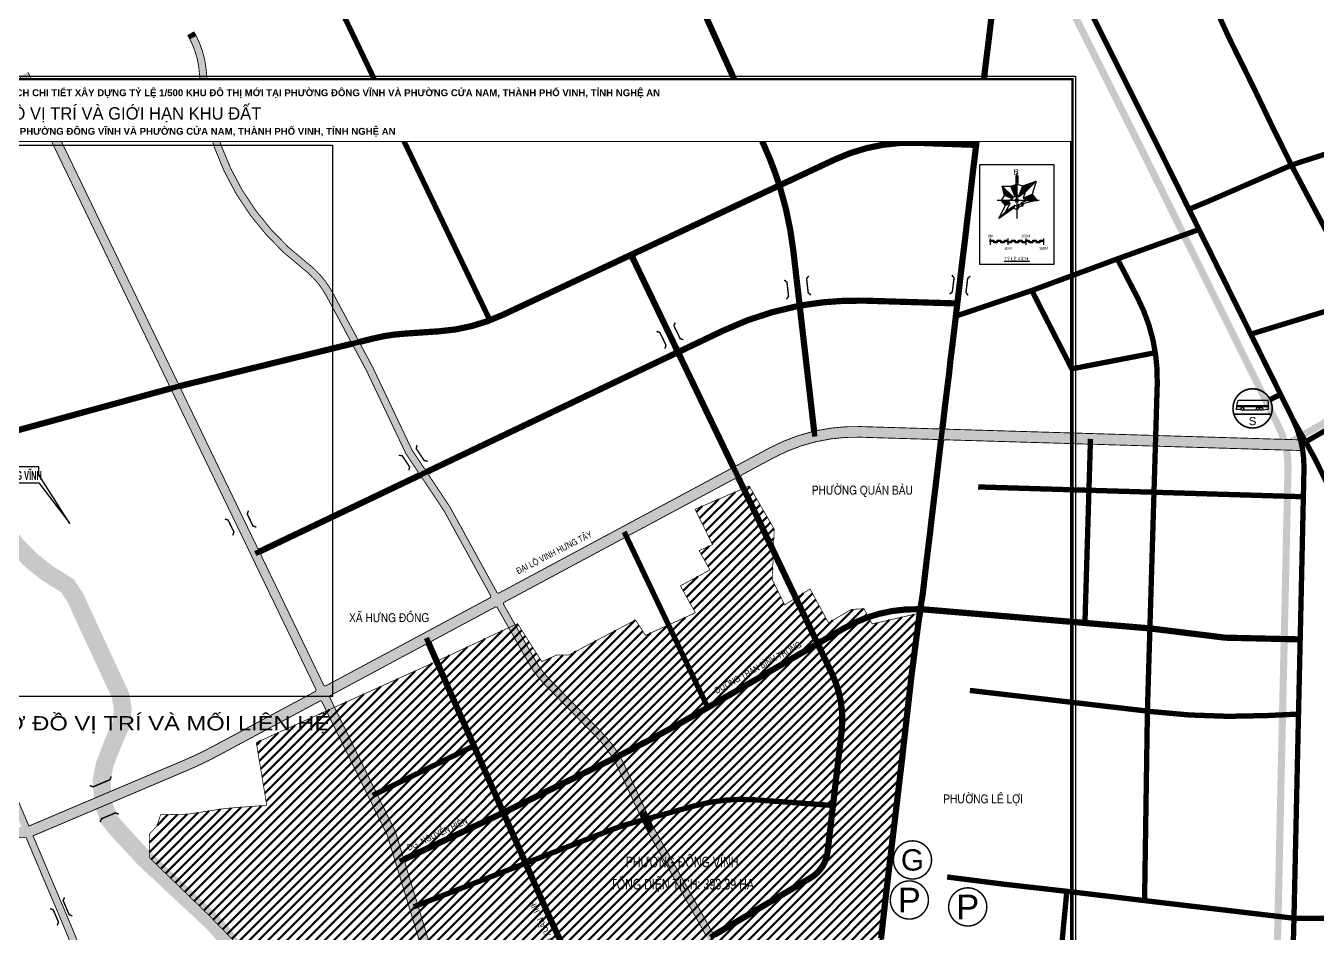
# Model space of a CAD drawing. Header units: metres. Extents: x 562939 to 576321, y 2060910 to 2084323.
# Drawn here: x 567405 to 571043, y 2066971 to 2069528 of the extents above; entities that cross this region are included whole.
import ezdxf
from ezdxf.enums import TextEntityAlignment as Align

# ---------------------------------------------------------------- set-up
doc = ezdxf.new("R2010")
doc.units = ezdxf.units.M
doc.header["$MEASUREMENT"] = 0
doc.set_wipeout_variables(frame=1)
for name, pattern in [('ACAD_ISO10W100', [18.5, 12, -3, 0.5, -3]), ('CONTINUOUS_1', [0]), ('DASH', [0.35, 0.25, -0.1]), ('HIDDEN', [0.375, 0.25, -0.125])]:
    doc.linetypes.add(name, pattern=pattern)
doc.layers.get('0').update_dxf_attribs({"linetype": 'CONTINUOUS'})
for name, color, linetype in [('_0-FRAME', 7, 'CONTINUOUS'), ('Khung ban ve', 7, 'CONTINUOUS'), ('KTEN', 7, 'CONTINUOUS'), ('Tuyen duong bien', 7, 'CONTINUOUS'), ('ViaHeS', 32, 'CONTINUOUS')]:
    doc.layers.add(name, color=color, linetype=linetype)
for name, color, linetype, lineweight in [('_bridge', 7, 'CONTINUOUS', 30), ('Duong', 30, 'CONTINUOUS', 0), ('map symbol', 5, 'CONTINUOUS', 30), ('ranhgioi', 5, 'CONTINUOUS', 50), ('t', 7, 'CONTINUOUS', 25), ('Tuyen TN', 5, 'CONTINUOUS', 20)]:
    doc.layers.add(name, color=color, linetype=linetype, lineweight=lineweight)
doc.styles.add('arial', font='ARIAL.TTF', dxfattribs={"height": 50})
doc.styles.add('ARIALB', font='VHARIALB.TTF', dxfattribs={"width": 0.75})
doc.styles.add('ARIALH', font='VHARIAL.TTF')
doc.styles.add('GHICHU', font='VHBLACK.TTF')
doc.styles.add('IN', font='VHAVAN.TTF', dxfattribs={"height": 2.5})
doc.styles.add('T1', font='VHHELS.TTF', dxfattribs={"width": 0.7})
doc.styles.add('TD2', font='VHBODO.TTF')
doc.styles.add('textS', font='VHARIALN.TTF')
doc.styles.add('VnBlackH', font='VHBLACK.TTF')
picture_1 = doc.add_image_def('image1.jpg', size_in_pixel=(4860, 6884))

# ---------------------------------------------------------------- blocks, each defined once
blk = doc.blocks.new('A$C6D7E3062')
at = {"layer": 'map symbol', "color": 129, "lineweight": 15, "const_width": 4.1472, "flags": 128}
blk.add_lwpolyline([(-53.747712, 0, 1), (53.747712, 0, 1)], format="xyb", close=True, dxfattribs=at)
at = {"layer": 'map symbol', "color": 129, "lineweight": 15, "style": 'arial'}
blk.add_text('G', height=60, dxfattribs=at).set_placement((0, 0), align=Align.MIDDLE_CENTER)
blk = doc.blocks.new('A$C47FB645C')
at = {"layer": 'map symbol', "linetype": 'CONTINUOUS_1'}
for p, q in [((-35.2, 10.6), (-34.7, 10.7)), ((-30.4, 11.1), (-34.7, 10.7)), ((-40.1, -6.1), (-39.6, -5.8)), ((-40.1, -6.1), (-40.1, -8.4)), ((-39.8, -9), (-40.1, -8.4)), ((-39.8, -9), (-39.8, -9.6)), ((-37.4, -9.6), (-39.8, -9.6)), ((-39.3, -2.7), (35, -2.7)), ((-39, -0.7), (34.9, -0.7)), ((-31.3, -10.2), (-37.4, -9.6)), ((-29.4, -10.3), (-31.3, -10.2)), ((-29.4, -8.5), (-29.4, -10.3)), ((-22, -8.6), (-22, -10.3)), ((-22, -10.3), (5.9, -10.3)), ((6, -8.3), (5.9, -10.3)), ((13.1, -6.7), (14.4, -6.7)), ((21.5, -8.7), (21.5, -10.3)), ((21.5, -10.3), (22.1, -10.3)), ((22.1, -10.3), (26.4, -10.1)), ((26.4, -10.1), (32.5, -9.4)), ((32.5, -9.4), (34.9, -9.2)), ((34.9, -9.2), (35.1, -6.5)), ((35.1, -6.5), (35, -6.1))]:
    blk.add_line(p, q, dxfattribs=at)
for centre in [(-25.6, -8.6), (9.9, -8.6), (17.6, -8.6)]:
    blk.add_circle(centre, 3.25, dxfattribs=at)
for centre, radius, start, end in [((20.9, -10.6), 60.7, 160.5223, 175.4791), ((-34.6, 8.8), 1.96, 110.3295, 154.3584), ((-4.1, -3840.3), 3851.5, 89.443, 90.3908), ((33.4, 10.4), 0.625, 7.8834, 89.4555), ((-74.8, -4.4), 109.8, 359.0796, 7.8005), ((-25.7, -8.6), 3.7, 0.4248, 178.2949), ((9.9, -8.8), 3.91, 32.7331, 172.4015), ((17.6, -8.7), 3.86, 0.5443, 147.4143)]:
    blk.add_arc(centre, radius, start, end, dxfattribs=at)
blk = doc.blocks.new('A$C1A0C238D')
at = {"layer": 'map symbol', "color": 129, "lineweight": 15, "const_width": 9, "flags": 128}
blk.add_lwpolyline([(-108, -48, 1), (108, -48, 1)], format="xyb", close=True, dxfattribs=at)
blk.add_lwpolyline([(-103.2, -79.7), (103.2, -79.7)], dxfattribs=at)
at = {"layer": 'map symbol', "color": 129, "lineweight": 15, "xscale": 2.375999999907799, "yscale": 2.375999999907799, "zscale": 2.375999999907799}
blk.add_blockref('A$C47FB645C', (4.8, -30.6), dxfattribs=at)
at = {"layer": 'map symbol', "color": 129, "lineweight": 15, "style": 'ARIALH'}
blk.add_text('S', height=45, dxfattribs=at).set_placement((0, -117.9), align=Align.MIDDLE_CENTER)
blk = doc.blocks.new('A$C160A605E')
at = {"layer": 'map symbol', "color": 129, "lineweight": 15, "const_width": 12, "flags": 128}
blk.add_lwpolyline([(-155.52, 0, 1), (155.52, 0, 1)], format="xyb", close=True, dxfattribs=at)
at = {"layer": 'map symbol', "color": 129, "lineweight": 15, "style": 'arial'}
blk.add_text('P', height=200, dxfattribs=at).set_placement((0, 0), align=Align.MIDDLE_CENTER)
blk = doc.blocks.new('A$C685C5190')
at = {"layer": '_bridge', "const_width": 4}
for points in [[(569543.1, 2068754.2), (569549.3, 2068762), (569544.7, 2068802), (569536.9, 2068808.2)], [(569612.4, 2068765.9), (569604.6, 2068772.2), (569600, 2068811.9), (569606.2, 2068819.8)], [(570002.8, 2068768.3), (570010.7, 2068774.5), (570015.5, 2068814.4), (570009.3, 2068822.2)], [(570055.2, 2068765.1), (570049.1, 2068773), (570053.9, 2068813), (570061.7, 2068819.2)], [(569253.1, 2068639.9), (569243.7, 2068643.2), (569226.3, 2068679.2), (569229.6, 2068688.6)], [(569200.6, 2068614.8), (569203.9, 2068624.2), (569186.6, 2068660.3), (569177.2, 2068663.6)], [(568532.2, 2068297.5), (568522.4, 2068299.5), (568500, 2068333.1), (568502, 2068342.9)], [(568479.4, 2068271.8), (568481.4, 2068281.6), (568460.7, 2068312.8), (568450.9, 2068314.7)], [(568049.6, 2068111.9), (568040.1, 2068115.2), (568023.9, 2068148.8), (568027.2, 2068158.3)], [(567983, 2068088.6), (567986.3, 2068098), (567970, 2068131.7), (567960.6, 2068135)], [(567640.7, 2067409.5), (567636.9, 2067400.2), (567589.4, 2067380.1), (567580.1, 2067383.8)], [(567661.9, 2067303.2), (567652.7, 2067307), (567613.2, 2067290.2), (567609.5, 2067281)], [(567508.9, 2067068.8), (567505.1, 2067059.5), (567521.9, 2067020.1), (567531.1, 2067016.3)]]:
    blk.add_lwpolyline(points, dxfattribs=at)
at = {"layer": '_bridge'}
blk.add_lwpolyline([(567468.2, 2067036.9, 4, 4, 0), (567477.4, 2067033.2, 4, 4, 0), (567492, 2066998.8, 4, 4, 0), (567488.2, 2066989.5, 0, 0, 0)], format="xyseb", dxfattribs=at)
at = {"layer": 'Duong', "color": 158, "flags": 128}
for points, const_width in [([(569809.9, 2066953.1), (569815.1, 2066999), (569823.2, 2067071.4), (569868.2, 2067450.6), (569895.6, 2067693.4), (569919.6, 2067876.9), (569927.3, 2067923.3), (569932.2, 2067965.1), (569937.3, 2068008.6), (569942.5, 2068051.5), (569948.1, 2068096.5), (569952.3, 2068135.5), (569957.5, 2068178.7), (569963, 2068223.2), (569968.6, 2068271.2), (569974.1, 2068317.8), (569976.6, 2068337.9), (569980, 2068367.2), (569985.1, 2068410.4), (569990.4, 2068455.3), (569996, 2068501.5), (570001.5, 2068543.6), (570005.1, 2068580.2), (570011.4, 2068629.4), (570016.3, 2068670.2), (570022.4, 2068722.6), (570028.2, 2068771.2), (570031.7, 2068800.8), (570034.3, 2068824.5), (570040.3, 2068872.5), (570046.6, 2068923.7), (570049.7, 2068950.4), (570049.8, 2068951.4), (570052.4, 2068974.4), (570058.2, 2069021.5), (570063.2, 2069065.1), (570068.6, 2069112), (570074.4, 2069159.6), (570079.4, 2069203.1), (570084.4, 2069242.7), (570089.2, 2069285.8), (570094.8, 2069333), (570098.4, 2069360.3), (570100.4, 2069379.8), (570105.5, 2069422.7), (570108.5, 2069446.7), (570111.6, 2069470.8), (570116.6, 2069513.8), (570121.2, 2069551.6)], 15), ([(570966.7, 2069130.9), (570911.7, 2069241.9), (570861.1, 2069347.6), (570791.4, 2069488.6), (570745.1, 2069589.1), (570675.6, 2069744.3)], 15), ([(568272, 2069602.8), (568707.7, 2068694.5)], 15), ([(570966.6, 2069131.1), (571292.3, 2068515.7)], 15), ([(570705.8, 2068950.5), (570475.8, 2068867.7), (570234.6, 2068778.6), (570020.6, 2068706.5)], 15), ([(570852.2, 2068655.8), (571044.3, 2068714.5), (571167.1, 2068752.3), (571353.3, 2068813.2), (571499.3, 2068863.6), (571710.2, 2068943.1)], 15), ([(572036.5, 2068963.8), (570949.4, 2068342.9)], 20), ([(572046.4, 2068946.4), (570996.2, 2068346.5)], 15), ([(570582.8, 2068603.4), (570347.4, 2068557.9), (570234.6, 2068778.6)], 15), ([(570906.2, 2068471.1), (570935.7, 2068485.8)], 15), ([(571678.3, 2067009.8), (571553.9, 2067258), (571443.7, 2067476.4), (571301.1, 2067765.9), (571163, 2068040.9), (571163, 2068040.9), (571029.2, 2068310.7), (570970.6, 2068415.3)], 15), ([(570384.4, 2067841.9), (570400, 2068360.6)], 15), ([(570083.5, 2068225.1), (570579, 2068210.2)], 15), ([(570579, 2068210.2), (570999.9, 2068197.5)], 15), ([(569086.1, 2068098.5), (569321.6, 2067603.6)], 15), ([(570552.4, 2067059.6), (570560.4, 2067593.5), (570567.4, 2067826.6)], 15), ([(568662.6, 2067495.6), (568377.4, 2067356)], 15), ([(567405.3, 2067252), (564618.1, 2067252)], 30), ([(569996, 2067126.1), (570157.3, 2067105.7), (570345.2, 2067084.4), (570583.5, 2067055.9), (570583.5, 2067055.9), (570973.4, 2067009.9)], 15), ([(570973.4, 2067009.9), (571133.7, 2067009.4), (571274.3, 2067010), (571392.1, 2067009.6), (571678.3, 2067009.8)], 15)]:
    blk.add_lwpolyline(points, dxfattribs=dict(at, const_width=const_width))
for points, const_width in [([(569623.1, 2068367.1), (569562.9, 2068889, 0.077463), (569480.9, 2069185.9), (568568.9, 2071206.1), (568096.6, 2072349.8), (567472.9, 2074002.3)], 15), ([(570899.2, 2065898.7), (570928.5, 2067010.9), (570937.3, 2067413.6), (570948.5, 2067910.7), (570956.6, 2068276.6, 0.121022), (570930.2, 2068395.4), (570545.1, 2069173.7), (570366.8, 2069530.4, -0.025182), (570344.8, 2069580.6), (570167.9, 2070046.4)], 20), ([(570944.2, 2065897.5), (570973.4, 2067009.9), (570982.3, 2067412.6), (570982.3, 2067412.6), (570993.5, 2067909.7), (571001.6, 2068275.6, 0.121022), (570970.6, 2068415.3), (570585.4, 2069193.7), (570407, 2069550.5, -0.025182), (570386.8, 2069596.6), (570210.3, 2070061.6)], 15), ([(569331.6, 2066952.6), (569320, 2066975), (569301.5, 2067008.7), (569299.6, 2067012.2), (569255.3, 2067090.9), (569225.7, 2067144.1), (569186, 2067214.6), (569162.1, 2067257.7, -0.019315), (569146.1, 2067289.2, -0.011797), (569137.6, 2067309), (569137.6, 2067309.1), (569099.9, 2067390.5), (569081.9, 2067427.6, 0.096653), (569015, 2067527.2), (568866.9, 2067678, -0.068611), (568826.2, 2067732.7), (568727.9, 2067906.4), (568587.1, 2068162.5), (568479.5, 2068324.3), (568368.7, 2068557.6), (568256.3, 2068766.9, 0.107314), (568187.5, 2068847.6, -0.219056), (567899.1, 2069389.5, 0.106599), (567871, 2069491.1), (567864.5, 2069503.5)], 20), ([(567394.8, 2069388.1), (568236.8, 2067643.2), (568430.1, 2067248.3), (569093.7, 2065067.5, -0.088349), (569099.9, 2065015.3), (569090.8, 2064855.1)], 25), ([(570677.6, 2069007.4), (570744.6, 2069035.3), (570948.4, 2069124, -0.025167), (570995.5, 2069141.7), (571491.4, 2069300.5)], 15), ([(568194.7, 2064707.4), (568161, 2064801.8, 0.096378), (568122, 2064867.5), (567986.1, 2065019.9, -0.107827), (567944.3, 2065094.2), (567940.9, 2065105.4, 0.024927), (567930.7, 2065133.5), (567849.6, 2065326.3, -0.109542), (567810.9, 2065539.3, 0.079113), (567796, 2065664.2), (567745.6, 2065841.3, -0.081176), (567708.5, 2066161.8), (567717.7, 2066360, 0.105394), (567683.9, 2066565.7), (567559.2, 2066884.1, 0.006961), (567506.6, 2067013), (567173.3, 2067799, -0.019941), (567032.4, 2068171.9), (566685.5, 2069213.8)], 20), ([(566996.2, 2068280.7), (567820.5, 2068506), (568329.2, 2068631.2), (568379.9, 2068643.6, -0.043458), (568465.7, 2068657), (568565, 2068663.7, 0.092786), (568743.2, 2068709.7), (569680.3, 2069148, -0.118805), (569909.8, 2069194.8), (570085.3, 2069188.6)], 15), ([(569329, 2066956.3), (569611, 2067123.6, 0.234044), (569659.3, 2067198), (569698.6, 2067535.5, 0.141279), (569671.3, 2067699.4), (569400.3, 2068267), (569105.6, 2068879.2)], 15), ([(570567.4, 2067826.6), (570588.1, 2068513.9, 0.128002), (570532.1, 2068759.4), (570475.8, 2068867.7)], 15), ([(570032.3, 2068741.9), (569765.9, 2068749.9, 0.119261), (569365.5, 2068665.7), (568046.6, 2068037.4)], 15), ([(570997.5, 2068342.6), (569752.6, 2068380.2, 0.131313), (569501.3, 2068321.1), (567932.9, 2067480.3, -0.022752), (567850.9, 2067441), (567405.3, 2067252)], 30), ([(570990.9, 2067795.6), (570779.5, 2067800.4), (570567.4, 2067826.6), (569939.2, 2067879.3, 0.153853), (569704.6, 2067826.5), (569321.6, 2067603.6, -0.014708), (569063.1, 2067463.3), (568745.6, 2067307.2), (568453.9, 2067170.1)], 15), ([(569531.2, 2065233.7), (569572.9, 2065604.7, 0.190159), (569534.6, 2065746.4), (569482.4, 2065816.6, -0.114277), (569446.3, 2065899.3), (569400.7, 2066143.6, 0.090003), (569387.9, 2066177), (569282.1, 2066352.1, 0.007796), (569199.4, 2066484.3), (569103.6, 2066632.2, 0.026614), (569091.1, 2066649.4), (568998.3, 2066763.9, -0.061063), (568972.4, 2066805.2), (568885.5, 2066991.2, -0.005517), (568867.2, 2067031.3), (568528.6, 2067799.6)], 15), ([(570060.2, 2067651.8), (570571.6, 2067592.2, 0.040547), (570895.2, 2067580.9), (570986.2, 2067585.1)], 15), ([(569674.4, 2067327.7), (569455, 2067343.6, 0.085098), (569286.8, 2067327.2), (569104.1, 2067277.2, 0.026083), (569054.6, 2067260.9), (568492.8, 2067042.1)], 15), ([(570465.8, 2066342.9), (570308.1, 2066573.4, -0.175382), (570291.1, 2066639.3), (570333.3, 2067085.7)], 15)]:
    blk.add_lwpolyline(points, format="xyb", dxfattribs=dict(at, const_width=const_width))
at = {"layer": 'Tuyen duong bien', "color": 129, "linetype": 'DASH', "ltscale": 150, "const_width": 50, "flags": 128}
blk.add_lwpolyline([(562959.6, 2066991), (563210.4, 2066841.2), (563391.4, 2066730.3), (563429.3, 2066658.9), (563522.5, 2066498.1), (563636.9, 2066443.7), (563663.8, 2066336.7), (563659.4, 2066111.5), (563739.4, 2065743.7), (563803.8, 2065444.2), (563866.9, 2065172.6), (563900, 2065117), (564154.4, 2064999.6), (564208.5, 2064986.1), (564249.2, 2065013.2), (564304.9, 2065107.9), (564378.6, 2065126), (564511.1, 2065126), (564917.5, 2065065.8), (564983.7, 2065037.2), (565051.3, 2064996), (565261.6, 2064704.8), (565304, 2064626.8), (565332.2, 2064518.2), (565351.4, 2064375.6), (565383.8, 2064317.6), (565456, 2064263.6), (565562.2, 2064222.2), (565683.4, 2064190.6), (565809.6, 2064183.2), (565984.3, 2064195.6), (566087.6, 2064261.4), (566137.9, 2064308.4), (566156.4, 2064323.1), (566202.9, 2064339.6), (566250.8, 2064339.6), (566294.9, 2064321.5), (566371.2, 2064278.5), (566486.1, 2064199.2), (566522.1, 2064164.1), (566555, 2064112.7), (566634.1, 2063970.6), (566659.3, 2063938.9), (566697.1, 2063915.3), (566908.8, 2063845.2), (567019, 2063808.2), (567240.2, 2063749.3), (567548.3, 2063665.3), (567589.1, 2063665.3), (567632.7, 2063675.8), (567692.4, 2063702.4), (567848.8, 2063769.7), (567925.6, 2063807.7), (568027.2, 2063852.7), (568052.4, 2063856.4), (568214.9, 2063836.9), (568409.7, 2063816.2), (568451.1, 2063819.3), (568485.6, 2063832.9), (568533.1, 2063860.3), (568571.3, 2063886.9), (568619.5, 2063928.3), (568648.1, 2063962.8), (568670.5, 2064007.1), (568681.6, 2064048.4), (568686.1, 2064118.8), (568695.4, 2064166), (568715.3, 2064204.4), (568751.2, 2064237), (568793.9, 2064260.1), (568858.2, 2064286.9), (568878.3, 2064308.1), (568889.9, 2064338.6), (568891.6, 2064369.7), (568884.6, 2064398), (568867.8, 2064427), (568816.3, 2064511.6), (568784.6, 2064575.7), (568749.5, 2064617.2), (568690.6, 2064690.6), (568614.2, 2064771.2), (568592.1, 2064793.4), (568576, 2064806.4), (568543.7, 2064821.4), (568520.5, 2064834.7), (568505.8, 2064851.4), (568474, 2064920.5), (568458.5, 2064944.6), (568441.8, 2064964.1), (568415.6, 2064979.7), (568387.1, 2064993.6), (568348.3, 2065007.4), (568320.6, 2065020.1), (568297.9, 2065043.9), (568266.5, 2065100.3), (568227.4, 2065177.8), (568219.8, 2065201.7), (568216.6, 2065246.7), (568210.4, 2065285.1), (568220.6, 2065321.2), (568218.3, 2065363.6), (568211.8, 2065402.6), (568191.4, 2065453.4), (568177, 2065492.2), (568175.9, 2065515.4), (568182.9, 2065538.4), (568207.8, 2065571.5), (568232.7, 2065599.8), (568246.3, 2065629.5), (568247.7, 2065671.8), (568221.4, 2065720.4), (568200.5, 2065752.9), (568191.1, 2065800), (568186.6, 2065864), (568176.4, 2065978.1), (568170.7, 2066032.1), (568163.1, 2066067), (568149.8, 2066092.5), (568114.4, 2066138), (568088.1, 2066180.8), (568073.1, 2066214.5), (568059.5, 2066249.5), (568054.9, 2066289), (568059.5, 2066363.1), (568067.7, 2066452.6), (568071.9, 2066515.1), (568075, 2066568.2), (568080.1, 2066631.9), (568089.2, 2066688.3), (568085, 2066713.3), (568064, 2066764.1), (568010.7, 2066878.8), (567989.2, 2066918.9), (567964.3, 2066955.4), (567926.4, 2066998.8), (567865, 2067055.4), (567732.5, 2067179.4), (567654.8, 2067263.3), (567634.7, 2067288.8), (567618.3, 2067333.2), (567613.2, 2067398.4), (567622.4, 2067443.5), (567643.5, 2067498.5), (567669.6, 2067559), (567673, 2067598.8), (567666.5, 2067638.1), (567554.1, 2067880.6), (567542, 2067908.4), (567517.3, 2067946.7), (567459.9, 2067982.5), (567414, 2068019.3), (567368.1, 2068066.1), (567334.3, 2068121.3), (567325.2, 2068166.2), (567328.3, 2068220.6), (567331.3, 2068261.9), (567326.8, 2068287.6), (567278.8, 2068455.2), (567260.7, 2068525.7), (567249.1, 2068649), (567234.5, 2068771.9), (567226.8, 2068838.6), (567196.6, 2068881.5), (567140.6, 2068947), (567074, 2069096), (567015.5, 2069245.6), (566939.9, 2069457.5), (566840.5, 2069678.1), (566773.4, 2069826.2), (566713.7, 2069983.7), (566694.1, 2070028.4), (566654.7, 2070089.5), (566622.1, 2070147.3), (566604.7, 2070217.7), (566581.7, 2070340.4), (566559.6, 2070397), (566488.3, 2070513.1), (566425.8, 2070602.1), (566358.5, 2070665), (566246.7, 2070742.9), (566137.8, 2070792.2), (566081.2, 2070838.5), (566036.3, 2070915.7), (565998, 2071023.5), (565916.3, 2071295.5), (565845.7, 2071515.1), (565758.8, 2071778.6), (565694.1, 2071933.7), (565635.4, 2072059), (565542.2, 2072181.6), (565463.8, 2072289.4), (565355.8, 2072390.2), (565210.3, 2072516)], dxfattribs=at)
at = {"layer": 'Tuyen TN', "color": 7, "const_width": 2.5}
for points in [[(570113.8, 2069552.4), (570109.2, 2069514.7), (570104.2, 2069471.7), (570101.1, 2069447.6), (570098.1, 2069423.7), (570092.9, 2069380.6), (570090.9, 2069361.1), (570087.4, 2069334), (570081.8, 2069286.7), (570077, 2069243.5), (570072, 2069204), (570071.1, 2069196.6), (569910.1, 2069202.3, 0.118805), (569677.1, 2069154.8), (569527.9, 2069085, 0.027669), (569487.7, 2069189), (568575.8, 2071209.1)], [(567873.4, 2069508.1), (567879.9, 2069495.7, -0.106599), (567909.1, 2069390.1, 0.219056), (568193.5, 2068855.6, -0.107314), (568265.1, 2068771.6), (568335.6, 2068640.4), (568378.1, 2068650.9, -0.043458), (568465.1, 2068664.5), (568564.5, 2068671.2, 0.092786), (568740, 2068716.4), (569514.2, 2069078.6, 0.028141), (569474.1, 2069182.8), (568562, 2071203.2), (568089.7, 2072347.1), (567465.9, 2073999.7)], [(567855.7, 2069498.8), (567862.2, 2069486.4, -0.106599), (567889.2, 2069388.9, 0.219056), (568181.4, 2068839.6, -0.107314), (568247.5, 2068762.2), (568315.5, 2068635.5), (567829.5, 2068516), (567406.1, 2069393.5)], [(569968.4, 2068358.7), (569752.2, 2068365.2, 0.131313), (569508.4, 2068307.9), (569416.1, 2068258.4), (569414.7, 2068254.2), (569633.1, 2067797), (569637, 2067795.8), (569700.9, 2067832.9, -0.137531), (569913.9, 2067888.1), (569919.9, 2067924.3), (569924.7, 2067966), (569929.8, 2068009.5), (569935, 2068052.4), (569940.6, 2068097.4), (569944.9, 2068136.4), (569950.1, 2068179.6), (569955.6, 2068224.1), (569961.2, 2068272), (569966.7, 2068318.7), (569969.1, 2068338.8), (569971.1, 2068355.9), (569968.4, 2068358.6), (569968.4, 2068358.6)], [(570997.1, 2068327.6), (569989.5, 2068358), (569986.1, 2068355.1), (569984, 2068337), (569981.6, 2068316.9), (569976.1, 2068270.3), (569970.5, 2068222.3), (569965, 2068177.8), (569959.8, 2068134.7), (569955.5, 2068095.6), (569949.9, 2068050.6), (569944.7, 2068007.8), (569939.6, 2067964.2), (569934.7, 2067922.2), (569929, 2067887.5, -0.006705), (569939.9, 2067886.8), (570568.2, 2067834.1), (570780, 2067807.9), (570991.1, 2067803.1)], [(569621.4, 2067786.7), (569401.5, 2068247.1), (569397.5, 2068248.4), (568746.7, 2067899.5), (568745.5, 2067895.5), (568834.9, 2067737.6, 0.068675), (568874, 2067685), (569022.1, 2067534.3, -0.058821), (569069, 2067474.7, 0.014191), (569317.8, 2067610.1), (569621.4, 2067786.7)], [(569802.5, 2066953.8), (569807.6, 2066999.8), (569815.7, 2067072.3), (569860.7, 2067451.5), (569888.2, 2067694.4), (569911.5, 2067873.2), (569911.5, 2067873.2, 0.13622), (569708.4, 2067820), (569643.5, 2067782.2), (569642.2, 2067778), (569678.1, 2067702.7, -0.141279), (569706.1, 2067534.6), (569666.8, 2067197.2, -0.234044), (569614.8, 2067117.1), (569344.3, 2066956.7)], [(571164.5, 2066284.8), (570956.4, 2066293.8), (570494.4, 2066313.8, -0.040922), (570414.9, 2066323.8), (569946.6, 2066422.1), (569755.5, 2066424.4), (569761.6, 2066481), (569767.5, 2066534.6), (569774.2, 2066588.5), (569780.9, 2066643.5), (569786.7, 2066695.5), (569799.6, 2066799.2), (569805.4, 2066850.4), (569812.8, 2066901.2), (569817.4, 2066952.3), (569822.5, 2066998.2), (569830.6, 2067070.6), (569875.6, 2067449.8), (569903.1, 2067692.5), (569926.6, 2067872.7, -0.00767), (569938.6, 2067871.8), (570566.6, 2067819.1), (570778.9, 2067792.9), (570990.7, 2067788.1)], [(569076.5, 2067461.7, -0.025757), (569091, 2067431.7), (569108.9, 2067394.8), (569146.7, 2067313.2), (569146.8, 2067313, 0.01192), (569155.2, 2067293.4, 0.019315), (569170.8, 2067262.5), (569194.7, 2067219.5), (569234.4, 2067149), (569264.1, 2067095.8), (569308.3, 2067017.1), (569310.3, 2067013.6), (569328.8, 2066979.7), (569333.3, 2066971.1), (569337.3, 2066970), (569607.2, 2067130, 0.234044), (569651.9, 2067198.9), (569691.2, 2067536.3, 0.141279), (569664.6, 2067696.2), (569629.1, 2067770.4), (569625.3, 2067771.6), (569325.4, 2067597.1, -0.014149), (569076.5, 2067461.7)], [(569058.6, 2067452.7), (568758.1, 2067305), (568756.6, 2067300.9), (568874.1, 2067034.4, 0.005517), (568892.3, 2066994.3), (568979.2, 2066808.3, 0.0374)], [(569316, 2066961.1), (569311.2, 2066970.3), (569292.8, 2067003.9), (569290.9, 2067007.3), (569246.6, 2067086), (569217, 2067139.2), (569177.3, 2067209.8), (569153.3, 2067252.8, -0.019315), (569137, 2067285, -0.011663), (569128.4, 2067305.1), (569090.9, 2067386.2), (569072.8, 2067423.5, 0.026819), (569058.6, 2067452.7, 0.026819)], [(567310.2, 2065007.1), (567539.9, 2064922.7), (567625, 2064893.7), (567889.8, 2064809.5), (568065.1, 2064747.7), (568146.5, 2064723, 0.064293), (568180.6, 2064717.2), (568151.6, 2064798.4, 0.096378), (568114.5, 2064860.8), (567978.7, 2065013.3, -0.107827), (567934.7, 2065091.3), (567931.3, 2065102.4, 0.024927), (567921.4, 2065129.6), (567840.4, 2065322.4, -0.109542), (567800.9, 2065539.7, 0.079113), (567786.3, 2065661.5), (567735.9, 2065838.6, -0.081176), (567698.5, 2066162.3), (567707.8, 2066360.5, 0.105394), (567674.5, 2066562.1), (567549.9, 2066880.4, 0.006961), (567497.4, 2067009.1), (567400.7, 2067237), (564618.1, 2067237)]]:
    blk.add_lwpolyline(points, format="xyb", dxfattribs=at)
for points in [[(570128.7, 2069550.7), (570124.1, 2069512.9), (570119.1, 2069469.9), (570115.9, 2069445.7), (570113, 2069421.8), (570107.9, 2069378.9), (570105.8, 2069359.4), (570102.3, 2069332.1), (570096.7, 2069285), (570091.8, 2069241.8), (570086.9, 2069202.2), (570081.9, 2069158.7), (570076, 2069111.1), (570070.7, 2069064.3), (570065.7, 2069020.6), (570059.9, 2068973.6), (570057.2, 2068950.6), (570057.1, 2068949.5), (570054.1, 2068922.8), (570047.7, 2068871.6), (570041.8, 2068823.6), (570039.2, 2068800), (570035.7, 2068770.4), (570029.9, 2068721.7), (570023.8, 2068669.3), (570018.9, 2068628.5), (570012.6, 2068579.4), (570008.9, 2068542.7), (570003.5, 2068500.5), (569997.8, 2068454.5), (569992.6, 2068409.6), (569990.4, 2068391), (569993, 2068387.9), (570998, 2068357.6)], [(567383.6, 2069382.6), (567804.9, 2068509.5), (567003.4, 2068290.5), (566695, 2069217)]]:
    blk.add_lwpolyline(points, dxfattribs=at)
for points in [[(569532.5, 2069070.6), (569683.4, 2069141.2, -0.118805), (569909.6, 2069187.3), (570069.4, 2069181.6), (570067, 2069160.5), (570061.1, 2069112.9), (570055.8, 2069066), (570050.8, 2069022.4), (570045, 2068975.3), (570042.3, 2068952.3), (570042.2, 2068951.2), (570039.2, 2068924.6), (570032.8, 2068873.4), (570026.9, 2068825.4), (570024.3, 2068801.7), (570020.8, 2068772.1), (570018.1, 2068749.8), (569766.1, 2068757.4, 0.051273), (569587.1, 2068744.5), (569570.3, 2068889.8, 0.045924), (569532.5, 2069070.6)], [(569118.4, 2068876.9), (569518.7, 2069064.2, -0.045394), (569555.4, 2068888.1), (569572.3, 2068741.7, 0.063273), (569362.2, 2068672.5), (569243.9, 2068616.1), (569239.9, 2068617.6), (569117, 2068872.9)], [(569103.4, 2068866.6), (569226.4, 2068611.1), (569224.9, 2068607.1), (568527.9, 2068275), (568523.5, 2068276.2), (568488.2, 2068329.2), (568377.6, 2068562.1), (568342.9, 2068626.8), (568381.7, 2068636.4, -0.043458), (568466.2, 2068649.5), (568565.5, 2068656.2, 0.092786), (568746.3, 2068702.9), (569099.4, 2068868)], [(569403.1, 2068285.4), (569494.2, 2068334.3, -0.062546), (569614, 2068380.4), (569574, 2068726.8, 0.062936), (569368.7, 2068659), (569250.4, 2068602.6), (569249, 2068598.6), (569399.1, 2068286.7)], [(569975.3, 2068391.5), (569977.7, 2068411.3), (569982.9, 2068456.2), (569988.6, 2068502.4), (569994, 2068544.4), (569997.7, 2068581.1), (570004, 2068630.3), (570008.9, 2068671.1), (570015, 2068723.5), (570016.4, 2068734.9), (569765.7, 2068742.4, 0.051535), (569588.8, 2068729.5), (569628.7, 2068383.8, -0.060847), (569753.1, 2068395.2), (569972, 2068388.6)], [(567811.5, 2068495.8), (568218, 2067653.5), (568216.6, 2067649.4), (567925.9, 2067493.5, -0.022752), (567845.1, 2067454.8), (567408.6, 2067269.7), (567182.5, 2067802.9, -0.019941), (567041.9, 2068175.1), (567008.2, 2068276.2), (567811.5, 2068495.8)], [(569051, 2067465.7, 0.057456), (569007.9, 2067520.2), (568859.8, 2067670.9, -0.06855), (568817.4, 2067727.9), (568727.9, 2067886.1), (568723.8, 2067887.2), (568543.9, 2067790.8), (568542.5, 2067786.6), (568748.1, 2067320.1), (568752, 2067318.7), (569051, 2067465.7)], [(568233.7, 2067621.1), (568418.4, 2067243.7), (568762.2, 2066114), (568760.2, 2066110.2), (567775.4, 2065783.9), (567771.8, 2065785.8), (567755.2, 2065844.1, -0.081176), (567718.5, 2066161.3), (567727.7, 2066359.6, 0.105394), (567693.2, 2066569.4), (567568.5, 2066887.7, 0.006961), (567515.8, 2067016.9), (567420.3, 2067242.1), (567856.8, 2067427.2, 0.022752), (567940, 2067467.1), (568229.7, 2067622.4)], [(568739.2, 2067295.9), (568470.2, 2067169.5), (568468.4, 2067165.4), (568632.9, 2066624.8), (568636.5, 2066623.1), (568980.5, 2066775.4, -0.036779), (568965.6, 2066802), (568878.7, 2066988, -0.005517), (568860.4, 2067028.3), (568743.1, 2067294.4)]]:
    blk.add_lwpolyline(points, format="xyb", close=True, dxfattribs=at)
for points in [[(568053.3, 2068052.2), (567836.2, 2068502.2), (568322.8, 2068621.9), (568359.8, 2068553), (568470.7, 2068319.3), (568505.2, 2068267.5), (568504.2, 2068263.7), (568057.3, 2068050.8)], [(569385.9, 2068279.6), (569235.5, 2068592.2), (569231.5, 2068593.6), (568536.3, 2068262.4), (568535.2, 2068258.6), (568595.7, 2068167.7), (568728, 2067926.9), (568732.1, 2067925.7), (569384.6, 2068275.5)], [(568063.9, 2068037.3), (568512.6, 2068251.1), (568517, 2068249.9), (568578.6, 2068157.3), (568710.4, 2067917.5), (568709.2, 2067913.5), (568244, 2067664.1), (568240, 2067665.3), (568062.5, 2068033.3)], [(568734.6, 2067313.6), (568529.2, 2067779.5), (568525.3, 2067780.9), (568257.1, 2067637), (568255.8, 2067632.9), (568441.8, 2067252.9), (568462.2, 2067185.6), (568465.8, 2067184), (568733.1, 2067309.6)]]:
    blk.add_lwpolyline(points, close=True, dxfattribs=at)
at = {"layer": '_0-FRAME'}
blk.add_blockref('A$C6D7E3062', (569898.4, 2067174.2), dxfattribs=at)
at = {"layer": 'map symbol', "lineweight": 15}
for name, p, xscale, yscale, zscale in [('A$C1A0C238D', (570856.8, 2068471), 0.5119999999878928, 0.5119999999878928, 0.5119999999878928), ('A$C160A605E', (569889.5, 2067061.3), 0.3456000000000001, 0.3456000000000001, 0.3456000000000001), ('A$C160A605E', (570054.1, 2067041.8), 0.3456000000000001, 0.3456000000000001, 0.3456000000000001)]:
    blk.add_blockref(name, p, dxfattribs=dict(at, xscale=xscale, yscale=yscale, zscale=zscale))
blk = doc.blocks.new('vi')
blk.add_wipeout([(567237.2, 2068285.4), (567441.7, 2068285.4), (567441.7, 2068262.9), (567529, 2068125.4), (567441.7, 2068240.4), (567237.2, 2068240.4)]).dxf.layer = 't'
at = {"layer": 't', "flags": 128}
blk.add_lwpolyline([(567237.2, 2068285.4), (567237.2, 2068240.4), (567441.7, 2068240.4), (567529, 2068125.4), (567441.7, 2068262.9), (567441.7, 2068285.4)], close=True, dxfattribs=at)
at = {"layer": 't', "style": 'ARIALB', "width": 0.75}
blk.add_attdef('R', text='', height=25, dxfattribs=at).set_placement((567339.5, 2068248.4), align=Align.CENTER)
blk = doc.blocks.new('hj')
at = {"linetype": 'Continuous'}
h = blk.add_hatch(dxfattribs=at)
h.set_pattern_fill('ANSI37', color=240, scale=32.274585, style=0)
h.set_pattern_definition([(45, (-2438.574, -3066.373), (-2.8526972, 2.8526972), []), (135, (-2438.574, -3066.373), (-2.8526972, -2.8526972), [])])
h.paths.add_polyline_path([(-84.9, -84.9), (-134.2, -134.2), (-23.7, -57.3), (-14.8, -35.8)])
h.paths.add_polyline_path([(-65.8, 0), (-116.2, 0), (-85.9, -35.6), (-50.1, -20.7)])
h.paths.add_polyline_path([(-109.5, 109.5), (-93, 38.5), (-32.2, 13.3), (-27.4, 27.4)])
h.paths.add_polyline_path([(0, 123.9), (-44.5, 107.3), (-11.9, 28.6), (0, 42.6)])
h.paths.add_polyline_path([(145.1, 145.1), (45.9, 110.9), (11.9, 28.6), (63, 63)])
h.paths.add_polyline_path([(114.5, 47.4), (46.5, 19.3), (81.3, 0), (151, 0)])
h.paths.add_polyline_path([(27.4, -27.4), (41.1, -41.1), (53.7, -22.2), (35.8, -14.8)])
h.paths.add_polyline_path([(11.9, -28.6), (0, -42.6), (0, -69.7), (19.3, -46.5)])
at = {"color": 7, "linetype": 'Continuous'}
for p, q in [((0, 209.8), (0, -134.2)), ((-7.2, 188.3), (-7.2, 128.3)), ((-5.4, 188.3), (-5.4, 128.3)), ((-3.6, 188.3), (-3.6, 128.3)), ((-1.8, 188.3), (-1.8, 128.3)), ((1.8, 188.3), (1.8, 128.3)), ((3.6, 188.3), (3.6, 128.3)), ((5.4, 188.3), (5.4, 128.3)), ((7.2, 188.3), (7.2, 128.3)), ((168.9, 0), (-148, 0))]:
    blk.add_line(p, q, dxfattribs=at)
at = {"color": 4}
for p, q in [((-27.4, 27.4), (-109.5, 109.5)), ((-11.9, 28.6), (-44.5, 107.3)), ((11.9, 28.6), (45.9, 110.9)), ((62.7, 62.7), (145.1, 145.1)), ((-62.5, 0), (-115, 0)), ((-32.2, 13.3), (-93, 38.5)), ((12.3, -12.3), (-12.3, 12.3)), ((-12.3, -12.3), (12.3, 12.3)), ((0, 11.4), (0, 92.7)), ((46.5, 19.3), (114.5, 47.4)), ((81.3, 0), (152.3, 0)), ((-84.9, -84.9), (-134.2, -134.2)), ((-50.1, -20.7), (-85.9, -35.6)), ((-14.8, -35.8), (-23.7, -57.3)), ((0, -73.8), (0, -101)), ((11.9, -28.6), (19.3, -46.5)), ((26.8, -26.8), (41.1, -41.1)), ((35.8, -14.8), (53.7, -22.2))]:
    blk.add_line(p, q, dxfattribs=at)
at = {"color": 7, "linetype": 'Continuous'}
blk.add_lwpolyline([(0, -69.7), (-23.7, -57.3), (-134.2, -134.2), (-85.9, -35.6), (-116.2, 0), (-93, 38.5), (-109.5, 109.5), (-44.5, 107.3), (0, 123.9), (45.9, 110.9), (145.1, 145.1), (114.5, 47.4), (151, 0), (53.7, -22.2), (41.1, -41.1), (19.3, -46.5)], close=True, dxfattribs=at)
at = {"color": 4}
blk.add_lwpolyline([(0, 42.6), (11.9, 28.6), (63, 63), (46.5, 19.3), (81.3, 0), (35.8, -14.8), (27.4, -27.4), (11.9, -28.6), (0, -42.6), (-14.8, -35.8), (-84.9, -84.9), (-50.1, -20.7), (-65.8, 0), (-32.2, 13.3), (-27.4, 27.4), (-11.9, 28.6)], close=True, dxfattribs=at)
at = {"color": 7, "linetype": 'Continuous', "style": 'TD2'}
blk.add_text('b', height=43, dxfattribs=at).set_placement((-25.5, 195.6))
blk = doc.blocks.new('HJo')
blk.add_wipeout([(-105, 216), (105, 216), (105, -64), (-105, -64)]).dxf.layer = 't'
at = {"layer": 't'}
for points in [[(-75, 4), (-65, 4), (-65, 0), (-75, 0)], [(-55, 4), (-45, 4), (-45, 0), (-55, 0)], [(-35, 4), (-25, 4), (-25, 0), (-35, 0)], [(-15, 4), (-5, 4), (-5, 0), (-15, 0)], [(5, 4), (15, 4), (15, 0), (5, 0)], [(25, 4), (35, 4), (35, 0), (25, 0)], [(45, 4), (55, 4), (55, 0), (45, 0)], [(65, 4), (75, 4), (75, 0), (65, 0)]]:
    blk.add_hatch(color=256, dxfattribs=at).paths.add_polyline_path(points)
for points in [[(105, -64), (105, 216), (-105, 216), (-105, -64)], [(-75, 4), (-65, 4), (-65, 0), (-75, 0)], [(-65, 0), (-55, 0), (-55, -4), (-65, -4)], [(-55, 4), (-45, 4), (-45, 0), (-55, 0)], [(-45, 0), (-35, 0), (-35, -4), (-45, -4)], [(-35, 4), (-25, 4), (-25, 0), (-35, 0)], [(-25, 0), (-15, 0), (-15, -4), (-25, -4)], [(-15, 4), (-5, 4), (-5, 0), (-15, 0)], [(-5, 0), (5, 0), (5, -4), (-5, -4)], [(5, 4), (15, 4), (15, 0), (5, 0)], [(15, 0), (25, 0), (25, -4), (15, -4)], [(25, 4), (35, 4), (35, 0), (25, 0)], [(35, 0), (45, 0), (45, -4), (35, -4)], [(45, 4), (55, 4), (55, 0), (45, 0)], [(55, 0), (65, 0), (65, -4), (55, -4)], [(65, 4), (75, 4), (75, 0), (65, 0)]]:
    blk.add_lwpolyline(points, close=True, dxfattribs=at)
for points in [[(-75, 9), (-75, -9)], [(-25, 9), (-25, -9)], [(25, 9), (25, -9)], [(75, 9), (75, -9)]]:
    blk.add_lwpolyline(points, dxfattribs=at)
at = {"layer": 't', "xscale": 0.375, "yscale": 0.375, "zscale": 0.375}
blk.add_blockref('hj', (0, 115.3), dxfattribs=at)
at = {"layer": 't', "style": 'IN', "width": 0.75}
for s, p in [('0m', (-75, 11.8)), ('100m', (25.3, 11.8)), ('50m', (-24.8, -23.2)), ('150m', (75.2, -23.2))]:
    blk.add_text(s, height=8, dxfattribs=at).set_placement(p, align=Align.CENTER)
at = {"layer": 't', "style": 'IN'}
blk.add_text('%%Utû lÖ xÝch:', height=9, dxfattribs=at).set_placement((0, -53.2), align=Align.CENTER)
blk = doc.blocks.new('kugman')
at = {"color": 5}
blk.add_wipeout([(0, 0), (3200, 0), (3200, -174.5), (0, -174.5)], dxfattribs=at).dxf.layer = 'KTEN'
at = {"layer": 'KTEN', "const_width": 2.91, "flags": 128}
blk.add_lwpolyline([(0, 0), (3200, 0), (3200, -174.5), (0, -174.5)], close=True, dxfattribs=at)
at = {"layer": 'KTEN', "linetype": 'Continuous', "ltscale": 15, "style": 'ARIALB'}
for s, height, p in [('quy ho¹ch chi tiÕt x©y dùng tû lÖ 1/500 khu ®« thÞ míi t¹i ph\xadêng ®«ng vÜnh vµ ph\xadêng cöa nam, thµnh phè vinh, tØnh nghÖ an', 19.3939, (97, -46.5)), ('®Þa ®iÓm: ph\xadêng ®«ng vÜnh vµ ph\xadêng cöa nam, thµnh phè vinh, tØnh nghÖ an', 19.394, (97, -155.2))]:
    blk.add_text(s, height=height, rotation=360, dxfattribs=at).set_placement(p)
at = {"layer": 'KTEN', "color": 5, "style": 'VnBlackH'}
blk.add_attdef('BD', (97, -112.5), '', height=34.9, dxfattribs=at)

msp = doc.modelspace()

# ---------------------------------------------------------------- hatches: boundary and pattern name
at = {"layer": 'ranhgioi', "linetype": 'Continuous'}
h = msp.add_hatch(dxfattribs=at)
h.set_pattern_fill('ANSI31', color=10, scale=150, style=0)
h.set_pattern_definition([(45, (567752.683, 2064998.812), (-13.25825, 13.25825), [])])
h.paths.add_polyline_path([(569932.4, 2067875), (569789.7, 2067842.5), (569766.2, 2067885.4), (569730.6, 2067883.2), (569666.3, 2067845.6), (569614.6, 2067940.8), (569543.1, 2067896.1), (569507.9, 2067967.4), (569513.5, 2068109.7), (569442.9, 2068231.1), (569290.6, 2068165.5), (569339.9, 2068065.6), (569301.8, 2068049.2), (569332.4, 2067994.5), (569249.1, 2067949.9), (569291.4, 2067873.8), (569150.9, 2067810.5), (569122.7, 2067853.4), (568934.6, 2067754.8), (568901.4, 2067755), (568858.5, 2067736.3), (568790.3, 2067843.4), (568568.9, 2067740.2), (568054.1, 2067508.3), (568083.5, 2067331.5), (567967.1, 2067322.6), (567862.6, 2067306.6), (567784.2, 2067304.7), (567774.6, 2067273.9), (567753.1, 2067250.3), (567752.8, 2067212.3), (567752.7, 2067183.9), (567920.3, 2067021.7), (567988.8, 2066951.5), (568017, 2066904), (568094.5, 2066749.4), (568101.4, 2066711.4), (568101.1, 2066659.2), (568063.6, 2066321.4), (568111.1, 2066311.7), (568144, 2066256.9), (568267.6, 2066280), (568331.8, 2066296.2), (568396.1, 2066331.4), (568445.4, 2066243.4), (568478.6, 2066226.6), (568490.2, 2066186.2), (568468.8, 2066179.2), (568430.9, 2066196), (568402.5, 2066205.7), (568359.8, 2066208.3), (568338.4, 2066203.7), (568297.9, 2066187.3), (568309.5, 2066137.4), (568314, 2066094.7), (568327.9, 2066034.9), (568354, 2066034.7), (568346.4, 2065947), (568310.8, 2065947.2), (568291.7, 2065921.2), (568296.2, 2065885.6), (568322.2, 2065864.1), (568355.4, 2065854.5), (568376.9, 2065870.9), (568391.2, 2065889.8), (568427, 2065922.8), (568472.1, 2065917.8), (568495.4, 2065845.9), (568519.1, 2065836.2), (568538.2, 2065850.4), (568554.7, 2065828.9), (568573.4, 2065774.3), (568573.2, 2065738.7), (568635, 2065750.2), (568656.2, 2065716.9), (568691.7, 2065700.1), (568733.9, 2065605), (568779.1, 2065628.4), (568841.1, 2065673.2), (569106.1, 2064998.8), (569203.4, 2065003), (569439.3, 2065153.5), (569472.1, 2065077.4), (569474.4, 2065060.8), (569552.6, 2065041.4), (569576.4, 2065036.5), (569681.1, 2065857), (569768.1, 2066550.8), (569847.7, 2067206.6), (569919.9, 2067805.3)])
h.paths.add_polyline_path([(569000.4, 2067069.3), (569507.4, 2067069.3), (569507.4, 2067159.6), (569000.4, 2067159.6)], flags=24)
h.paths.add_polyline_path([(569064.2, 2067146), (569443.5, 2067146), (569443.5, 2067206.5), (569064.2, 2067206.5)], flags=24)

# ---------------------------------------------------------------- linework, layer by layer
at = {"layer": 'Khung ban ve'}
msp.add_lwpolyline([(567142.2, 2069385.9), (570362.2, 2069385.9), (570362.2, 2064781.4), (567142.2, 2064781.4)], close=True, dxfattribs=at)
at = {"layer": 'Khung ban ve', "const_width": 10}
msp.add_lwpolyline([(567152.2, 2069375.9), (570352.2, 2069375.9), (570352.2, 2064791.4), (567152.2, 2064791.4)], close=True, dxfattribs=at)
at = {"layer": 'ranhgioi', "color": 1, "linetype": 'HIDDEN', "ltscale": 25, "const_width": 2}
msp.add_lwpolyline([(569768.1, 2066550.8), (569847.7, 2067206.6), (569919.9, 2067805.3), (569932.4, 2067875), (569789.7, 2067842.5), (569766.2, 2067885.4), (569730.6, 2067883.2), (569666.3, 2067845.6), (569614.6, 2067940.8), (569543.1, 2067896.1), (569507.9, 2067967.4), (569513.5, 2068109.7), (569442.9, 2068231.1), (569290.6, 2068165.5), (569339.9, 2068065.6), (569301.8, 2068049.2), (569332.4, 2067994.5), (569249.1, 2067949.9), (569291.4, 2067873.8), (569150.9, 2067810.5), (569122.7, 2067853.4), (568934.6, 2067754.8), (568901.4, 2067755), (568858.5, 2067736.3), (568790.3, 2067843.4), (568568.9, 2067740.2), (568054.1, 2067508.3), (568083.5, 2067331.5), (567967.1, 2067322.6), (567862.6, 2067306.6), (567784.2, 2067304.7), (567774.6, 2067273.9), (567753.1, 2067250.3), (567752.8, 2067212.3), (567752.7, 2067183.9), (567920.3, 2067021.7), (567988.8, 2066951.5)], dxfattribs=at)

# ---------------------------------------------------------------- block references
at = {"layer": 'ViaHeS', "color": 6, "linetype": 'ByBlock', "lineweight": -3}
msp.add_blockref('A$C685C5190', (4.7, 3.3), dxfattribs=at)

# ---------------------------------------------------------------- texts
at = {"layer": 't', "style": 'textS'}
for s, p in [('ph\xadêng qu¸n bµu', (569619.4, 2068206.9)), ('x· h\xadng ®«ng', (568315.5, 2067847.6)), ('ph\xadêng lª lîi', (569989.9, 2067337.1))]:
    msp.add_text(s, height=25, dxfattribs=at).set_placement(p)
at = {"layer": 't', "linetype": 'ACAD_ISO10W100', "ltscale": 0.5, "style": 'textS'}
for s, rotation, p in [('§¹i lé vinh h\xadng t©y', 27, (568792, 2067982.1)), ('®\xadêng trÇn b×nh träng', 29, (569351.8, 2067645.4)), ('®g. nguyÔn hiÒn', 25, (568483.6, 2067202.9)), ('®\xadêng nguyÔn xu©n linh', 115, (568959.4, 2066804.8))]:
    msp.add_text(s, height=18, rotation=rotation, dxfattribs=at).set_placement(p)
at = {"layer": 't', "color": 7, "style": 'T1', "width": 1.25}
msp.add_text('s¬ ®å vÞ trÝ vµ mèi liªn hÖ', height=40, dxfattribs=at).set_placement((567302.2, 2067542.6))
at = {"layer": 't', "color": 7, "style": 'GHICHU', "width": 0.75}
for s, p in [('ph\xadêng ®«ng vÜnh', (569253.9, 2067156.7)), ('tæng diÖn tÝch: 393,39 ha', (569253.9, 2067094.2))]:
    msp.add_text(s, height=30, dxfattribs=at).set_placement(p, align=Align.CENTER)

# ---------------------------------------------------------------- pictures from other files: only their frames are drawn
at = {"layer": 't', "linetype": 'Continuous'}
image = msp.add_image(picture_1, insert=(567172.2, 2067637.6), size_in_units=(1096.9, 1553.8), dxfattribs=at)
image.dxf.flags = 7

# ---------------------------------------------------------------- next in the draw order: block references
at = {"layer": 'ranhgioi', "linetype": 'Continuous'}
msp.add_blockref('kugman', (567152.2, 2069375.9), dxfattribs=at).add_auto_attribs({'BD': 'S¬ ®å vÞ trÝ vµ giíi h¹n khu ®Êt'})
at = {"layer": 't'}
msp.add_blockref('HJo', (570197.2, 2068919.9), dxfattribs=at)
at = {"layer": 't', "linetype": 'Continuous'}
ref = msp.add_blockref('vi', (0, 0), dxfattribs=at)
ref.add_attrib('R', 'ph\xadêng ®«ng vÜnh', dxfattribs={"height": 25, "style": 'ARIALB', "width": 0.55}).set_placement((567339.5, 2068248.4), align=Align.CENTER)

doc.saveas('drawing.dxf')
